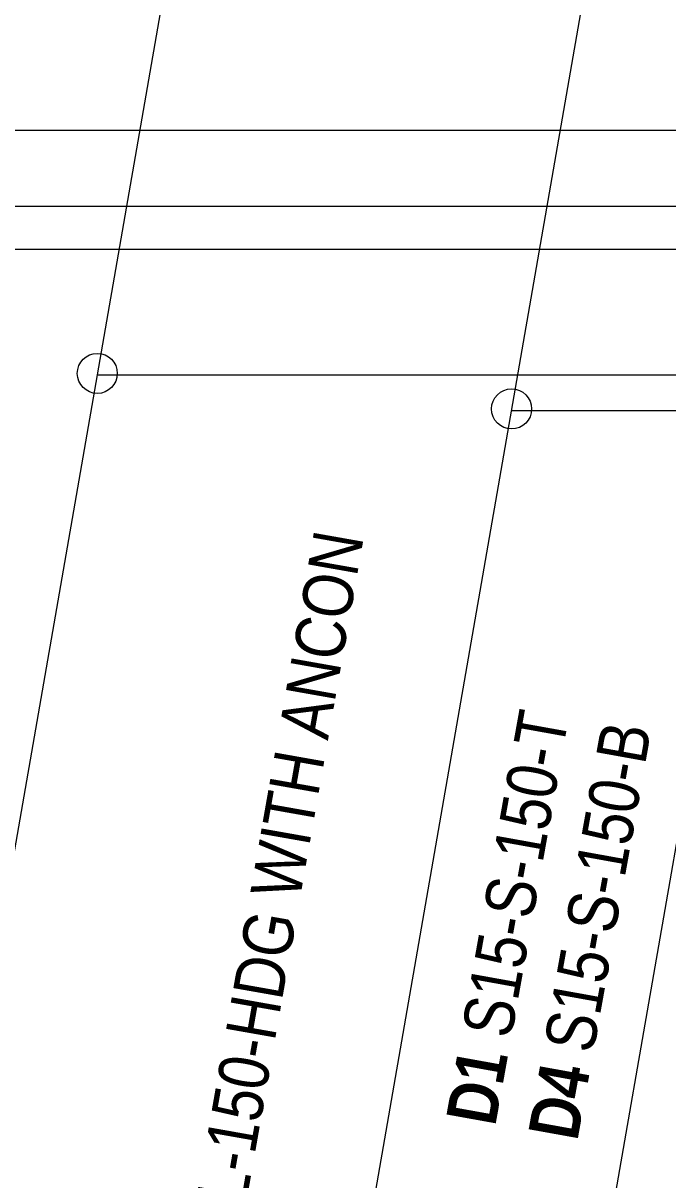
# Model space of a CAD drawing. Header units: metres. Extents: x -1150 to -1098, y 3 to 550.
# Drawn here: x -1143.14 to -1139.92, y 525.15 to 530.92 of the extents above; entities that cross this region are included whole.
import ezdxf

# ---------------------------------------------------------------- set-up
doc = ezdxf.new("R2010")
doc.units = ezdxf.units.M
for name, color, linetype, lineweight in [('A-ANNO-NOTE', 7, 'Continuous', 9), ('A-DETL', 7, 'Continuous', 13), ('A-DETL-GENF', 7, 'Continuous', 9), ('G-ANNO-TEXT', 7, 'Continuous', 9)]:
    doc.layers.add(name, color=color, linetype=linetype, lineweight=lineweight)
doc.styles.add('Arial Narrow_1', font='ARIALN.TTF', dxfattribs={"height": 0.25})
doc.styles.add('Arial Narrow_B', font='ARIALNB.TTF', dxfattribs={"height": 0.25})

# ---------------------------------------------------------------- blocks, each defined once
blk = doc.blocks.new('T2DExtentArrowReinf_v1 - Extent-9213914-DRG-2873131 - DECK REINFORCEMENT PLAN')
at = {"layer": 'A-DETL-GENF'}
blk.add_line((0.25, 0), (38.17, 0), dxfattribs=at)
blk = doc.blocks.new('T2DExtentArrowReinf_v1 - Extent-6532909-DRG-2873131 - DECK REINFORCEMENT PLAN')
at = {"layer": 'A-DETL-GENF'}
blk.add_line((0.25, 0), (34.91, 0), dxfattribs=at)
blk = doc.blocks.new('T2DExtentArrowReinf_v1 - Extent-6532913-DRG-2873131 - DECK REINFORCEMENT PLAN')
at = {"layer": 'A-DETL-GENF'}
blk.add_line((0.25, 0), (34.91, 0), dxfattribs=at)

msp = doc.modelspace()

# ---------------------------------------------------------------- linework, layer by layer
at = {"layer": 'A-ANNO-NOTE'}
for centre in [(-1142.7652, 529.1719), (-1140.6961, 528.9946)]:
    msp.add_circle(centre, 0.1, dxfattribs=at)
at = {"layer": 'A-DETL'}
for p, q in [((-1138.5354, 530.3842), (-1146.1772, 530.3842)), ((-1138.2282, 530.0042), (-1144.6402, 530.0042)), ((-1138.2803, 529.7904), (-1144.6774, 529.7904)), ((-1137.3144, 529.1628), (-1142.7668, 529.1628)), ((-1138.5064, 528.9846), (-1140.6978, 528.9846))]:
    msp.add_line(p, q, dxfattribs=at)

# ---------------------------------------------------------------- block references
at = {"layer": 'A-DETL-GENF', "rotation": 260.1169774653487}
for name, p in [('T2DExtentArrowReinf_v1 - Extent-9213914-DRG-2873131 - DECK REINFORCEMENT PLAN', (-1136.5477, 545.9175)), ('T2DExtentArrowReinf_v1 - Extent-6532913-DRG-2873131 - DECK REINFORCEMENT PLAN', (-1140.1498, 544.1836)), ('T2DExtentArrowReinf_v1 - Extent-6532909-DRG-2873131 - DECK REINFORCEMENT PLAN', (-1138.0498, 544.1836))]:
    msp.add_blockref(name, p, dxfattribs=at)

# ---------------------------------------------------------------- next in the draw order: texts
at = {"layer": 'G-ANNO-TEXT', "char_height": 0.25, "attachment_point": 1, "bg_fill": 3, "box_fill_scale": 1, "bg_fill_color": 256, "bg_fill_transparency": 0}
for s, insert, rotation, style in [(' -S18-L-150-HDG WITH ANCON ', (-1142.4056, 524.294), 79.97492, 'Arial Narrow_1'), ('D1', (-1141.0244, 525.4538), 79.79639, 'Arial Narrow_B')]:
    msp.add_mtext(s, dxfattribs=dict(at, insert=insert, rotation=rotation, style=style))

# ---------------------------------------------------------------- next in the draw order: texts
at = {"layer": 'G-ANNO-TEXT', "insert": (-1140.9599, 525.8119), "char_height": 0.25, "attachment_point": 1, "rotation": 79.79639, "style": 'Arial Narrow_1', "bg_fill": 3, "box_fill_scale": 1, "bg_fill_color": 256, "bg_fill_transparency": 0}
msp.add_mtext(' S15-S-150-T', dxfattribs=at)

# ---------------------------------------------------------------- next in the draw order: texts
at = {"layer": 'G-ANNO-TEXT', "insert": (-1140.6142, 525.38), "char_height": 0.25, "attachment_point": 1, "rotation": 79.79639, "style": 'Arial Narrow_B', "bg_fill": 3, "box_fill_scale": 1, "bg_fill_color": 256, "bg_fill_transparency": 0}
msp.add_mtext('D4', dxfattribs=at)

# ---------------------------------------------------------------- next in the draw order: texts
at = {"layer": 'G-ANNO-TEXT', "insert": (-1140.5498, 525.738), "char_height": 0.25, "attachment_point": 1, "rotation": 79.79639, "style": 'Arial Narrow_1', "bg_fill": 3, "box_fill_scale": 1, "bg_fill_color": 256, "bg_fill_transparency": 0}
msp.add_mtext(' S15-S-150-B', dxfattribs=at)

doc.saveas('drawing.dxf')
